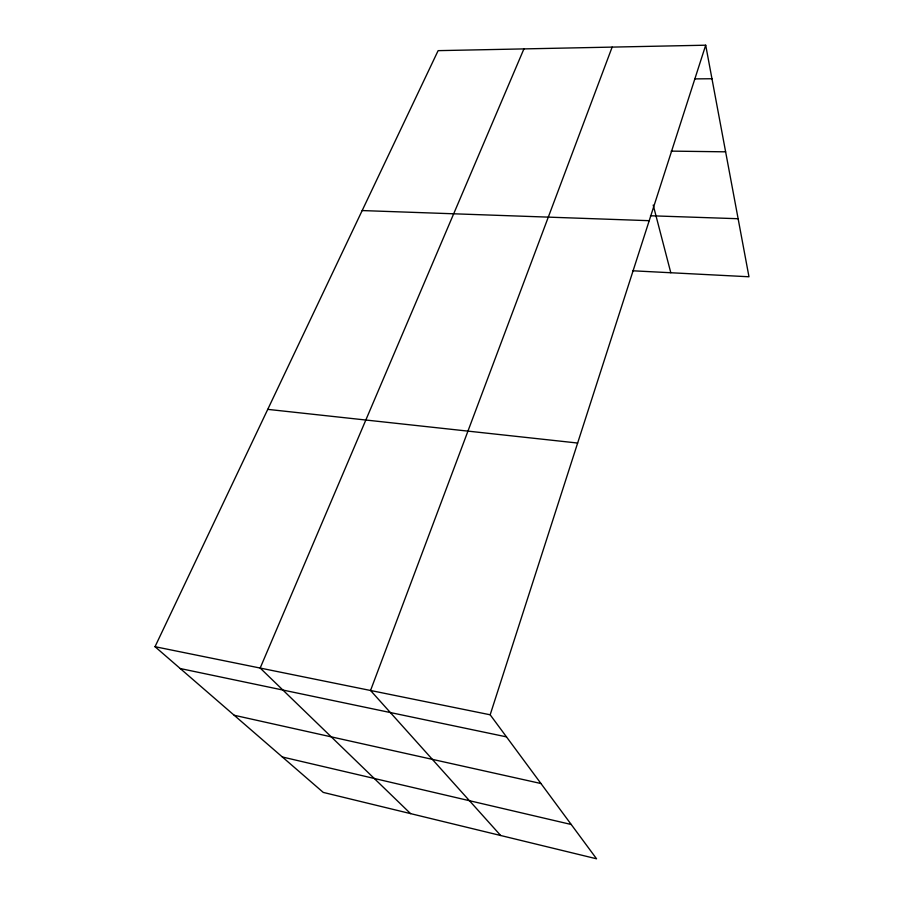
<?xml version="1.0" encoding="UTF-8"?>
<svg xmlns="http://www.w3.org/2000/svg" width="904" height="904" viewBox="0 0 904 904"><rect width="100%" height="100%" fill="white"/><g stroke="black" fill="none" stroke-linecap="round" stroke-linejoin="round"><path stroke-width="1.36" d="M490.171 714.793L705.696 45.2L438.124 50.647L155.025 646.699L323.259 792.412L596.572 858.8L490.171 714.793L155.025 646.699M612.144 47.11L370.55 690.486L500.68 835.511M523.924 48.895L260.171 668.056L410.574 813.623M695.097 78.897L711.968 78.738M671.186 151.115L725.629 151.827M650.462 215.762L738.127 218.723M362.176 210.564L649.219 220.689M632.856 270.793L748.975 276.771L705.696 45.2M267.753 409.365L577.645 443.039M180.246 668.542L506.489 736.873M234.192 715.267L540.954 783.519M282.353 756.987L571.226 824.493M653.208 205.084L670.802 272.748"/></g></svg>
